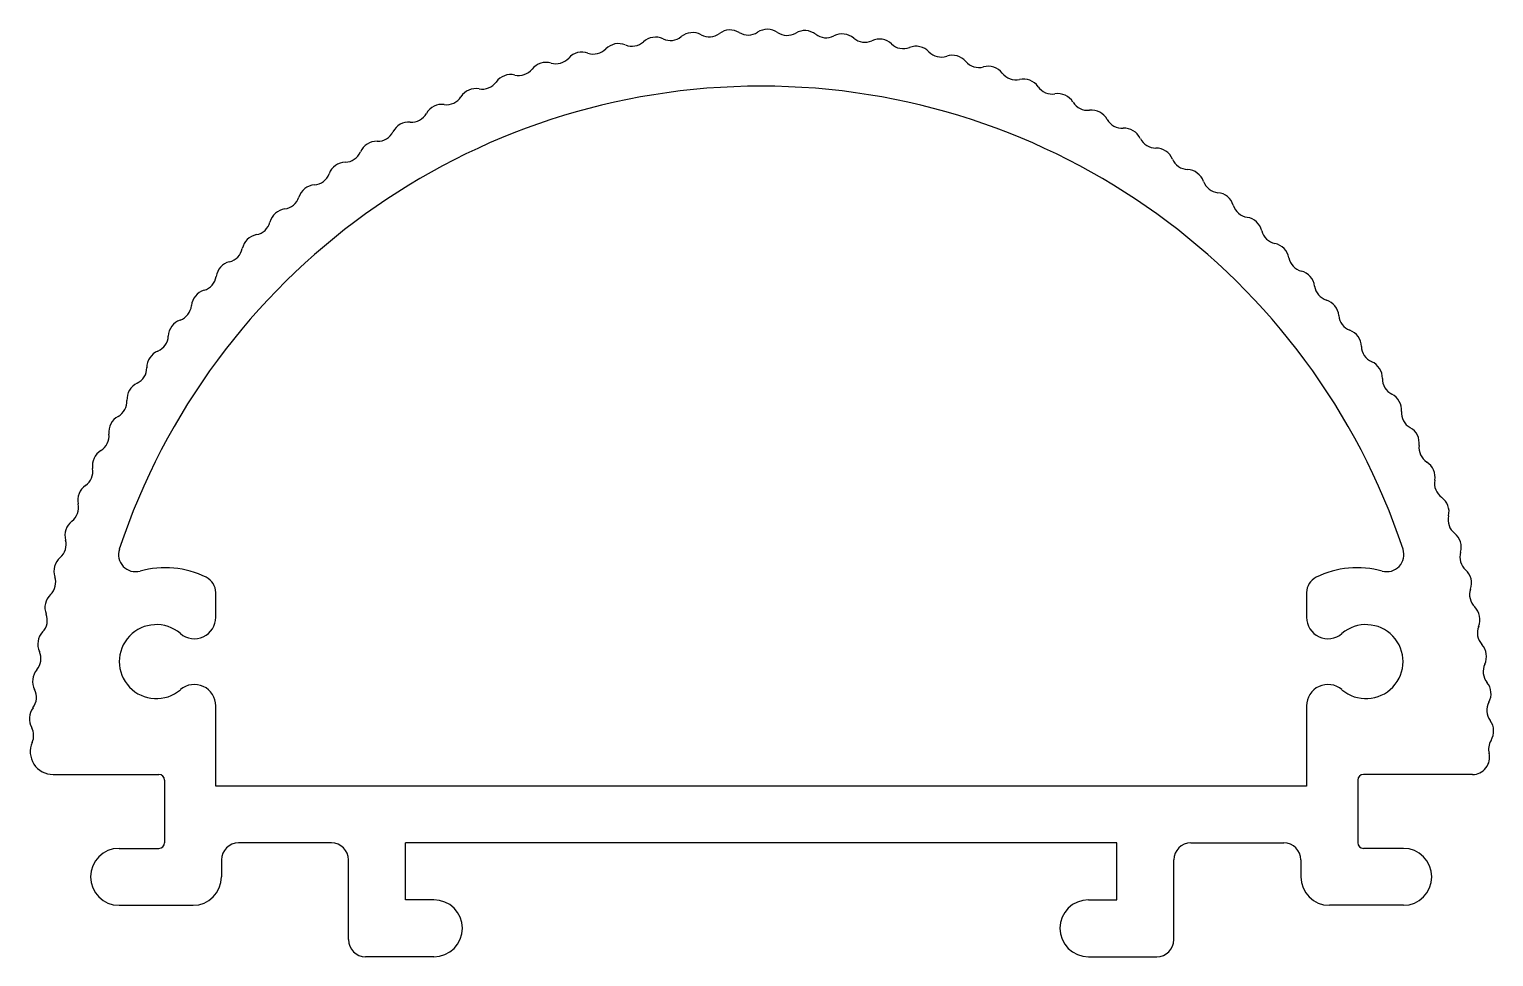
# Model space of a CAD drawing. Extents: x 1951.4 to 1977.2, y 632.9 to 649.2.
import ezdxf

# ---------------------------------------------------------------- set-up
doc = ezdxf.new("R2010")
doc.units = 0
doc.layers.get('0').update_dxf_attribs({"linetype": 'CONTINUOUS'})

msp = doc.modelspace()

# ---------------------------------------------------------------- linework, layer by layer
for p, q in [((1954.724, 638.844), (1954.724, 639.276)), ((1973.889, 639.276), (1973.889, 638.844)), ((1954.724, 635.878), (1954.724, 637.285)), ((1973.889, 637.285), (1973.889, 635.878)), ((1951.864, 636.081), (1953.724, 636.081)), ((1976.804, 636.081), (1974.889, 636.081)), ((1953.824, 635.981), (1953.824, 634.881)), ((1973.889, 635.878), (1954.724, 635.878)), ((1974.789, 635.981), (1974.789, 634.881)), ((1953.024, 634.781), (1953.724, 634.781)), ((1956.756, 634.878), (1955.124, 634.878)), ((1970.556, 634.878), (1958.056, 634.878)), ((1958.056, 633.878), (1958.056, 634.878)), ((1970.556, 633.878), (1970.556, 634.878)), ((1971.856, 634.878), (1973.489, 634.878)), ((1975.589, 634.781), (1974.889, 634.781)), ((1954.824, 634.578), (1954.824, 634.281)), ((1957.056, 633.178), (1957.056, 634.578)), ((1971.556, 633.178), (1971.556, 634.578)), ((1973.789, 634.578), (1973.789, 634.281)), ((1953.024, 633.781), (1954.324, 633.781)), ((1958.556, 633.878), (1958.056, 633.878)), ((1970.056, 633.878), (1970.556, 633.878)), ((1975.589, 633.781), (1974.289, 633.781)), ((1958.556, 632.878), (1957.356, 632.878)), ((1970.056, 632.878), (1971.256, 632.878))]:
    msp.add_line(p, q)
for centre, radius, start, end in [((1963.758, 648.852), 0.313, 58.5667, 126.4333), ((1964.416, 648.864), 0.313, 55.5667, 123.4333), ((1961.8, 648.612), 0.313, 67.5667, 135.4333), ((1962.034, 649.179), 0.3, 247.5667, 312.4333), ((1962.448, 648.726), 0.313, 64.5667, 132.4333), ((1962.712, 649.28), 0.3, 244.5667, 309.4333), ((1963.101, 648.806), 0.313, 61.5667, 129.4333), ((1963.394, 649.346), 0.3, 241.5667, 306.4333), ((1964.078, 649.376), 0.3, 238.5667, 303.4333), ((1964.763, 649.37), 0.3, 235.5667, 300.4333), ((1965.073, 648.841), 0.313, 52.5667, 120.4333), ((1965.446, 649.328), 0.3, 232.5667, 297.4333), ((1965.729, 648.783), 0.313, 49.5667, 117.4333), ((1966.127, 649.25), 0.3, 229.5667, 294.4333), ((1966.381, 648.692), 0.313, 46.5667, 114.4333), ((1966.802, 649.137), 0.3, 226.5667, 291.4333), ((1960.7, 648.871), 0.3, 253.5667, 318.4333), ((1961.159, 648.464), 0.313, 70.5667, 138.4333), ((1961.363, 649.042), 0.3, 250.5667, 315.4333), ((1967.027, 648.566), 0.313, 43.5667, 111.4333), ((1967.471, 648.989), 0.3, 223.5667, 288.4333), ((1967.665, 648.407), 0.313, 40.5667, 108.4333), ((1960.047, 648.665), 0.3, 256.5667, 321.4333), ((1960.527, 648.282), 0.313, 73.5667, 141.4333), ((1968.131, 648.806), 0.3, 220.5667, 285.4333), ((1968.294, 648.215), 0.313, 37.5667, 105.4333), ((1968.781, 648.589), 0.3, 217.5667, 282.4333), ((1964.306, 636.295), 11.883, 18.3672, 161.6328), ((1959.294, 647.822), 0.313, 79.5667, 147.4333), ((1959.405, 648.425), 0.3, 259.5667, 324.4333), ((1959.904, 648.068), 0.313, 76.5667, 144.4333), ((1968.913, 647.99), 0.313, 34.5667, 102.4333), ((1969.418, 648.338), 0.3, 214.5667, 279.4333), ((1958.777, 648.152), 0.3, 262.5667, 327.4333), ((1969.518, 647.733), 0.313, 31.5667, 99.4333), ((1970.041, 648.054), 0.3, 211.5667, 276.4333), ((1958.164, 647.846), 0.3, 265.5667, 330.4333), ((1958.698, 647.544), 0.313, 82.5667, 150.4333), ((1970.11, 647.444), 0.313, 28.5667, 96.4333), ((1957.568, 647.509), 0.3, 268.5667, 333.4333), ((1958.117, 647.235), 0.313, 85.5667, 153.4333), ((1970.649, 647.737), 0.3, 208.5667, 273.4333), ((1970.685, 647.125), 0.313, 25.5667, 93.4333), ((1957.553, 646.896), 0.313, 88.5667, 156.4333), ((1971.239, 647.39), 0.3, 205.5667, 270.4333), ((1956.99, 647.141), 0.3, 271.5667, 336.4333), ((1971.244, 646.776), 0.313, 22.5667, 90.4333), ((1971.81, 647.012), 0.3, 202.5667, 267.4333), ((1956.433, 646.743), 0.3, 274.5667, 339.4333), ((1957.007, 646.528), 0.313, 91.5667, 159.4333), ((1971.783, 646.399), 0.313, 19.5667, 87.4333), ((1956.482, 646.132), 0.313, 94.5667, 162.4333), ((1972.361, 646.604), 0.3, 199.5667, 264.4333), ((1955.897, 646.317), 0.3, 277.5667, 342.4333), ((1972.301, 645.994), 0.313, 16.5667, 84.4333), ((1972.889, 646.169), 0.3, 196.5667, 261.4333), ((1955.978, 645.709), 0.313, 97.5667, 165.4333), ((1972.798, 645.562), 0.313, 13.5667, 81.4333), ((1955.496, 645.26), 0.313, 100.5667, 168.4333), ((1955.384, 645.863), 0.3, 280.5667, 345.4333), ((1973.394, 645.706), 0.3, 193.5667, 258.4333), ((1954.895, 645.383), 0.3, 283.5667, 348.4333), ((1973.271, 645.105), 0.313, 10.5667, 78.4333), ((1955.039, 644.787), 0.313, 103.5667, 171.4333), ((1973.874, 645.217), 0.3, 190.5667, 255.4333), ((1954.433, 644.878), 0.3, 286.5667, 351.4333), ((1973.72, 644.624), 0.313, 7.5667, 75.4333), ((1954.608, 644.29), 0.313, 106.5667, 174.4333), ((1974.328, 644.704), 0.3, 187.5667, 252.4333), ((1953.997, 644.35), 0.3, 289.5667, 354.4333), ((1974.143, 644.12), 0.313, 4.5667, 72.4333), ((1954.202, 643.772), 0.313, 109.5667, 177.4333), ((1974.754, 644.168), 0.3, 184.5667, 249.4333), ((1953.59, 643.799), 0.3, 292.5667, 357.4333), ((1974.539, 643.594), 0.313, 1.5667, 69.4333), ((1953.825, 643.232), 0.313, 112.5667, 180.4333), ((1975.152, 643.611), 0.3, 181.5667, 246.4333), ((1974.907, 643.048), 0.313, 358.5667, 66.4333), ((1953.212, 643.228), 0.3, 295.5667, 0.4333), ((1975.52, 643.033), 0.3, 178.5667, 243.4333), ((1953.476, 642.674), 0.313, 115.5667, 183.4333), ((1975.246, 642.484), 0.313, 355.5667, 63.4333), ((1952.864, 642.638), 0.3, 298.5667, 3.4333), ((1953.157, 642.099), 0.313, 118.5667, 186.4333), ((1975.857, 642.437), 0.3, 175.5667, 240.4333), ((1952.548, 642.03), 0.3, 301.5667, 6.4333), ((1975.555, 641.903), 0.313, 352.5667, 60.4333), ((1952.869, 641.507), 0.313, 121.5667, 189.4333), ((1976.163, 641.824), 0.3, 172.5667, 237.4333), ((1952.264, 641.407), 0.3, 304.5667, 9.4333), ((1975.833, 641.307), 0.313, 349.5667, 57.4333), ((1976.436, 641.196), 0.3, 169.5667, 234.4333), ((1952.612, 640.902), 0.313, 124.5667, 192.4333), ((1976.079, 640.697), 0.313, 346.5667, 54.4333), ((1952.013, 640.77), 0.3, 307.5667, 12.4333), ((1952.387, 640.283), 0.313, 127.5667, 195.4333), ((1976.676, 640.554), 0.3, 166.5667, 231.4333), ((1951.795, 640.12), 0.3, 310.5667, 15.4333), ((1976.294, 640.075), 0.313, 343.5667, 51.4333), ((1953.314, 639.945), 0.3, 161.6328, 285.3309), ((1975.299, 639.945), 0.3, 254.6691, 18.3672), ((1976.882, 639.901), 0.3, 163.5667, 228.4333), ((1952.194, 639.654), 0.313, 130.5667, 198.4333), ((1953.829, 638.064), 1.65, 63.8783, 105.3309), ((1974.783, 638.064), 1.65, 74.6691, 116.1217), ((1976.475, 639.442), 0.313, 340.5667, 48.4333), ((1951.612, 639.46), 0.3, 313.5667, 18.4333), ((1954.424, 639.276), 0.3, 360, 63.8783), ((1974.189, 639.276), 0.3, 116.1217, 180), ((1952.035, 639.016), 0.313, 133.5667, 201.4333), ((1977.053, 639.238), 0.3, 160.5667, 225.4333), ((1951.464, 638.791), 0.3, 316.5667, 21.4333), ((1976.623, 638.801), 0.313, 337.5667, 45.4333), ((1953.679, 638.064), 0.65, 49.4193, 310.5807), ((1954.347, 638.844), 0.377, 229.4193, 0), ((1974.265, 638.844), 0.377, 180, 310.5807), ((1974.933, 638.064), 0.65, 229.4193, 130.5807), ((1977.19, 638.567), 0.3, 157.5667, 222.4333), ((1951.909, 638.37), 0.313, 136.5667, 204.4333), ((1976.737, 638.153), 0.313, 334.5667, 42.4333), ((1951.351, 638.116), 0.3, 319.5667, 24.4333), ((1951.818, 637.718), 0.313, 139.5667, 207.4333), ((1977.291, 637.889), 0.3, 154.5667, 219.4333), ((1954.347, 637.285), 0.377, 0, 130.5807), ((1974.265, 637.285), 0.377, 49.4193, 180), ((1976.817, 637.5), 0.313, 331.5667, 39.4333), ((1951.273, 637.435), 0.3, 322.5667, 27.4333), ((1977.357, 637.208), 0.3, 151.5667, 216.4333), ((1951.761, 637.062), 0.313, 142.5667, 210.4333), ((1951.224, 636.765), 0.3, 336.0259, 27.4333), ((1976.863, 636.843), 0.313, 328.5667, 36.4333), ((1951.864, 636.481), 0.4, 156.0259, 270), ((1977.387, 636.523), 0.3, 148.5667, 193.732), ((1976.804, 636.381), 0.3, 270, 13.732), ((1953.724, 635.981), 0.1, 0, 90), ((1974.889, 635.981), 0.1, 90, 180), ((1953.024, 634.281), 0.5, 90, 270), ((1953.724, 634.881), 0.1, 270, 0), ((1955.124, 634.578), 0.3, 90, 180), ((1956.756, 634.578), 0.3, 0, 90), ((1971.856, 634.578), 0.3, 90, 180), ((1973.489, 634.578), 0.3, 0, 90), ((1974.889, 634.881), 0.1, 180, 270), ((1975.589, 634.281), 0.5, 270, 90), ((1954.324, 634.281), 0.5, 270, 0), ((1974.289, 634.281), 0.5, 180, 270), ((1958.556, 633.378), 0.5, 270, 90), ((1970.056, 633.378), 0.5, 90, 270), ((1957.356, 633.178), 0.3, 180, 270), ((1971.256, 633.178), 0.3, 270, 0)]:
    msp.add_arc(centre, radius, start, end)

doc.saveas('drawing.dxf')
